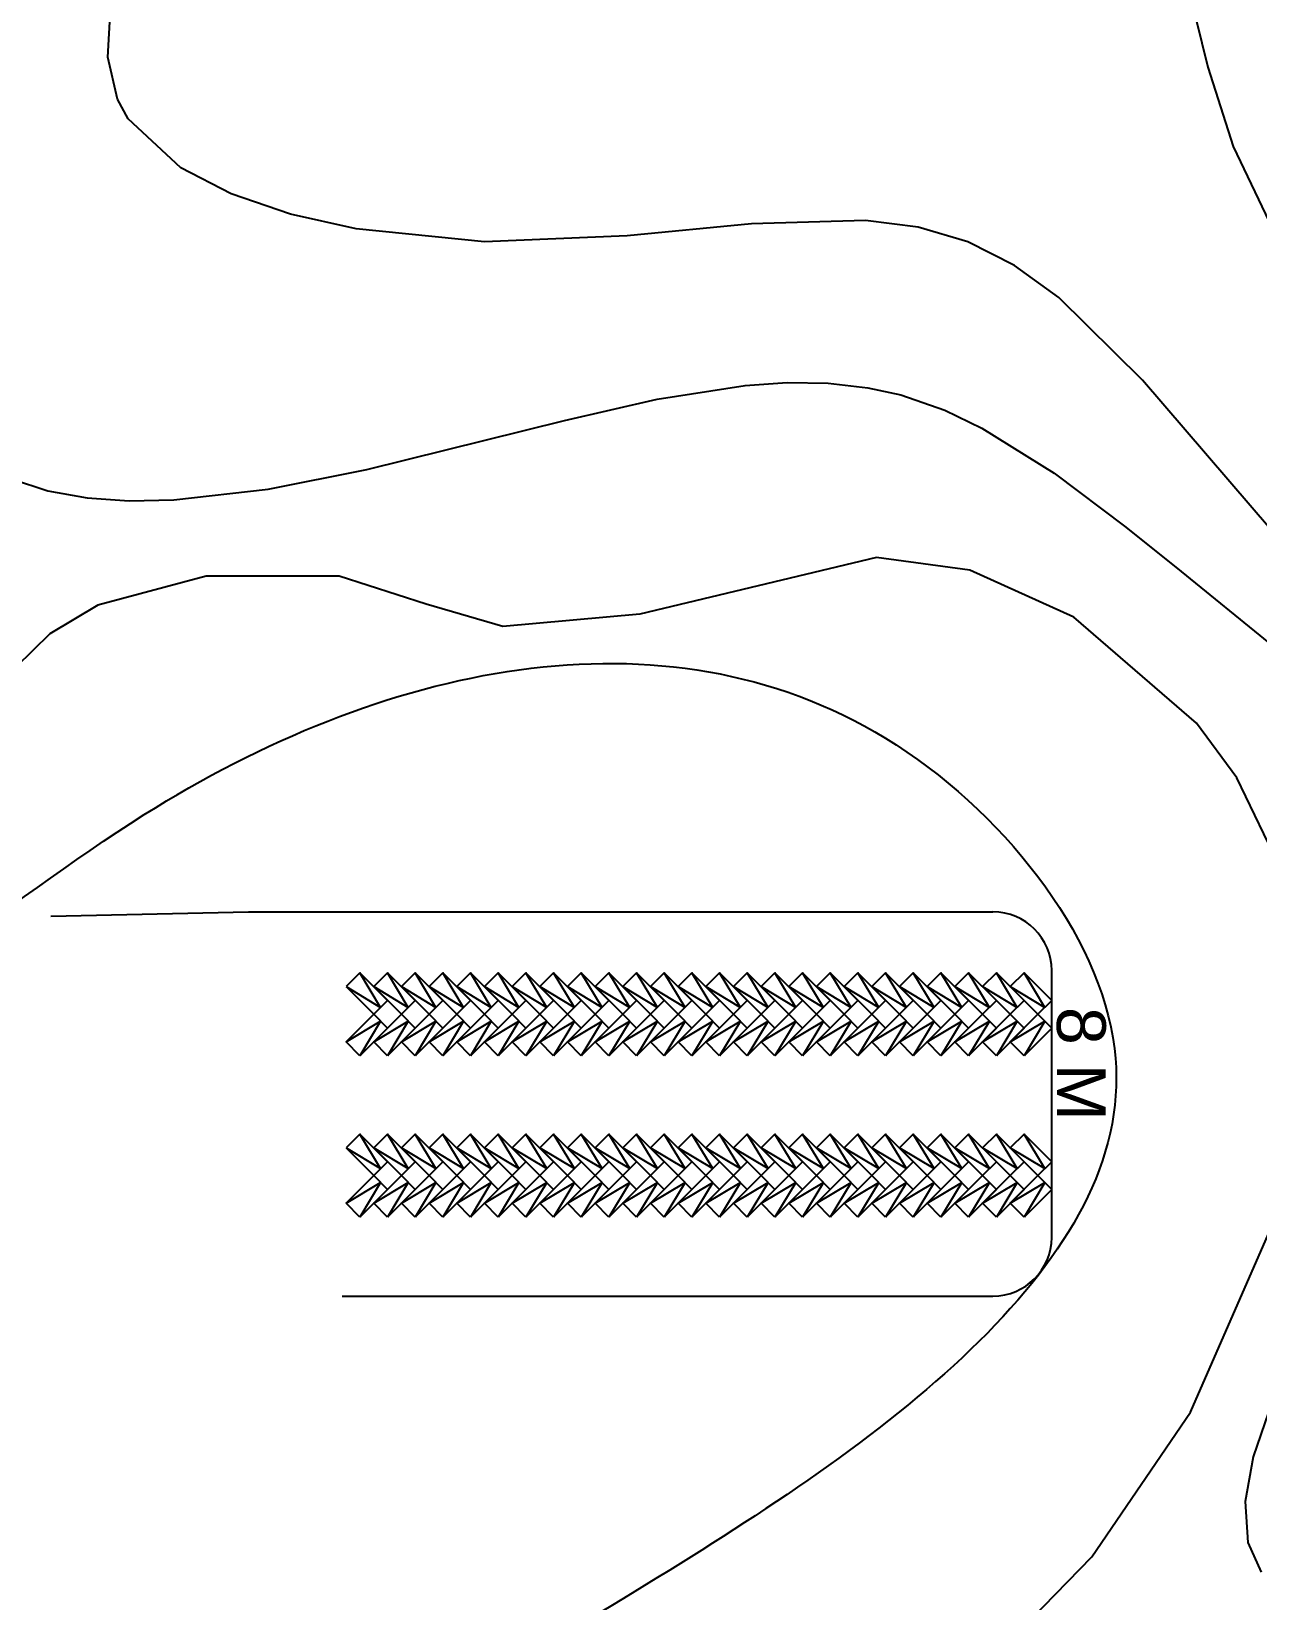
# Model space of a CAD drawing. Header units: millimetres. Extents: x 586 to 1010, y 369 to 668.
# Drawn here: x 830.4 to 893, y 434.5 to 514.7 of the extents above; entities that cross this region are included whole.
import ezdxf

# ---------------------------------------------------------------- set-up
doc = ezdxf.new("R2010")
doc.units = ezdxf.units.MM
doc.styles.get("Standard").update_dxf_attribs({"font": 'arial.ttf'})

msp = doc.modelspace()

# ---------------------------------------------------------------- linework, layer by layer
at = {"lineweight": 25}
msp.add_line((831.379, 469.493), (841.475, 469.713), dxfattribs=at)
for p, q in [((841.475, 469.713), (879.521, 469.713)), ((882.521, 465.185), (882.521, 466.713)), ((847.166, 466.6), (846.459, 465.892)), ((848.58, 465.185), (847.166, 466.6)), ((848.226, 464.832), (847.166, 466.6)), ((848.58, 466.6), (847.873, 465.892)), ((849.994, 465.185), (848.58, 466.6)), ((849.641, 464.832), (848.58, 466.6)), ((849.994, 466.6), (849.287, 465.892)), ((851.408, 465.185), (849.994, 466.6)), ((851.055, 464.832), (849.994, 466.6)), ((851.408, 466.6), (850.701, 465.892)), ((852.823, 465.185), (851.408, 466.6)), ((852.469, 464.832), (851.408, 466.6)), ((852.823, 466.6), (852.116, 465.892)), ((854.237, 465.185), (852.823, 466.6)), ((853.883, 464.832), (852.823, 466.6)), ((854.237, 466.6), (853.53, 465.892)), ((855.651, 465.185), (854.237, 466.6)), ((855.297, 464.832), (854.237, 466.6)), ((855.651, 466.6), (854.944, 465.892)), ((857.065, 465.185), (855.651, 466.6)), ((856.712, 464.832), (855.651, 466.6)), ((857.065, 466.6), (856.358, 465.892)), ((858.479, 465.185), (857.065, 466.6)), ((858.126, 464.832), (857.065, 466.6)), ((858.479, 466.6), (857.772, 465.892)), ((859.894, 465.185), (858.479, 466.6)), ((859.54, 464.832), (858.479, 466.6)), ((859.894, 466.6), (859.187, 465.892)), ((861.308, 465.185), (859.894, 466.6)), ((860.954, 464.832), (859.894, 466.6)), ((861.308, 466.6), (860.601, 465.892)), ((862.722, 465.185), (861.308, 466.6)), ((862.369, 464.832), (861.308, 466.6)), ((862.722, 466.6), (862.015, 465.892)), ((864.136, 465.185), (862.722, 466.6)), ((863.783, 464.832), (862.722, 466.6)), ((864.136, 466.6), (863.429, 465.892)), ((865.551, 465.185), (864.136, 466.6)), ((865.197, 464.832), (864.136, 466.6)), ((865.551, 466.6), (864.843, 465.892)), ((866.965, 465.185), (865.551, 466.6)), ((866.611, 464.832), (865.551, 466.6)), ((866.965, 466.6), (866.258, 465.892)), ((868.379, 465.185), (866.965, 466.6)), ((868.025, 464.832), (866.965, 466.6)), ((868.379, 466.6), (867.672, 465.892)), ((869.793, 465.185), (868.379, 466.6)), ((869.44, 464.832), (868.379, 466.6)), ((869.793, 466.6), (869.086, 465.892)), ((871.207, 465.185), (869.793, 466.6)), ((870.854, 464.832), (869.793, 466.6)), ((871.207, 466.6), (870.5, 465.892)), ((872.622, 465.185), (871.207, 466.6)), ((872.268, 464.832), (871.207, 466.6)), ((872.622, 466.6), (871.914, 465.892)), ((874.036, 465.185), (872.622, 466.6)), ((873.682, 464.832), (872.622, 466.6)), ((874.036, 466.6), (873.329, 465.892)), ((875.45, 465.185), (874.036, 466.6)), ((875.096, 464.832), (874.036, 466.6)), ((875.45, 466.6), (874.743, 465.892)), ((876.864, 465.185), (875.45, 466.6)), ((876.511, 464.832), (875.45, 466.6)), ((876.864, 466.6), (876.157, 465.892)), ((878.278, 465.185), (876.864, 466.6)), ((877.925, 464.832), (876.864, 466.6)), ((878.278, 466.6), (877.571, 465.892)), ((879.693, 465.185), (878.278, 466.6)), ((879.339, 464.832), (878.278, 466.6)), ((879.693, 466.6), (878.986, 465.892)), ((881.107, 465.185), (879.693, 466.6)), ((880.753, 464.832), (879.693, 466.6)), ((881.107, 466.6), (880.4, 465.892)), ((882.521, 465.185), (881.107, 466.6)), ((882.168, 464.832), (881.107, 466.6)), ((846.459, 465.892), (847.873, 464.478)), ((846.459, 465.892), (848.226, 464.832)), ((847.873, 465.892), (849.287, 464.478)), ((847.873, 465.892), (849.641, 464.832)), ((847.873, 464.478), (848.58, 465.185)), ((849.287, 465.892), (850.701, 464.478)), ((849.287, 465.892), (851.055, 464.832)), ((849.287, 464.478), (849.994, 465.185)), ((850.701, 465.892), (852.116, 464.478)), ((850.701, 465.892), (852.469, 464.832)), ((850.701, 464.478), (851.408, 465.185)), ((852.116, 465.892), (853.53, 464.478)), ((852.116, 465.892), (853.883, 464.832)), ((852.116, 464.478), (852.823, 465.185)), ((853.53, 465.892), (854.944, 464.478)), ((853.53, 465.892), (855.297, 464.832)), ((853.53, 464.478), (854.237, 465.185)), ((854.944, 465.892), (856.358, 464.478)), ((854.944, 465.892), (856.712, 464.832)), ((854.944, 464.478), (855.651, 465.185)), ((856.358, 465.892), (857.772, 464.478)), ((856.358, 465.892), (858.126, 464.832)), ((856.358, 464.478), (857.065, 465.185)), ((857.772, 465.892), (859.187, 464.478)), ((857.772, 465.892), (859.54, 464.832)), ((857.772, 464.478), (858.479, 465.185)), ((859.187, 465.892), (860.601, 464.478)), ((859.187, 465.892), (860.954, 464.832)), ((859.187, 464.478), (859.894, 465.185)), ((860.601, 465.892), (862.015, 464.478)), ((860.601, 465.892), (862.369, 464.832)), ((860.601, 464.478), (861.308, 465.185)), ((862.015, 465.892), (863.429, 464.478)), ((862.015, 465.892), (863.783, 464.832)), ((862.015, 464.478), (862.722, 465.185)), ((863.429, 465.892), (864.843, 464.478)), ((863.429, 465.892), (865.197, 464.832)), ((863.429, 464.478), (864.136, 465.185)), ((864.843, 465.892), (866.258, 464.478)), ((864.843, 465.892), (866.611, 464.832)), ((864.843, 464.478), (865.551, 465.185)), ((866.258, 465.892), (867.672, 464.478)), ((866.258, 465.892), (868.025, 464.832)), ((866.258, 464.478), (866.965, 465.185)), ((867.672, 465.892), (869.086, 464.478)), ((867.672, 465.892), (869.44, 464.832)), ((867.672, 464.478), (868.379, 465.185)), ((869.086, 465.892), (870.5, 464.478)), ((869.086, 465.892), (870.854, 464.832)), ((869.086, 464.478), (869.793, 465.185)), ((870.5, 465.892), (871.914, 464.478)), ((870.5, 465.892), (872.268, 464.832)), ((870.5, 464.478), (871.207, 465.185)), ((871.914, 465.892), (873.329, 464.478)), ((871.914, 465.892), (873.682, 464.832)), ((871.914, 464.478), (872.622, 465.185)), ((873.329, 465.892), (874.743, 464.478)), ((873.329, 465.892), (875.096, 464.832)), ((873.329, 464.478), (874.036, 465.185)), ((874.743, 465.892), (876.157, 464.478)), ((874.743, 465.892), (876.511, 464.832)), ((874.743, 464.478), (875.45, 465.185)), ((876.157, 465.892), (877.571, 464.478)), ((876.157, 465.892), (877.925, 464.832)), ((876.157, 464.478), (876.864, 465.185)), ((877.571, 465.892), (878.986, 464.478)), ((877.571, 465.892), (879.339, 464.832)), ((877.571, 464.478), (878.278, 465.185)), ((878.986, 465.892), (880.4, 464.478)), ((878.986, 465.892), (880.753, 464.832)), ((878.986, 464.478), (879.693, 465.185)), ((880.4, 465.892), (881.814, 464.478)), ((880.4, 465.892), (882.168, 464.832)), ((880.4, 464.478), (881.107, 465.185)), ((881.814, 464.478), (882.521, 465.185)), ((882.521, 453.079), (882.521, 465.185)), ((846.459, 463.064), (847.873, 464.478)), ((847.873, 464.478), (848.58, 463.771)), ((847.873, 463.064), (849.287, 464.478)), ((849.287, 464.478), (849.994, 463.771)), ((849.287, 463.064), (850.701, 464.478)), ((850.701, 464.478), (851.408, 463.771)), ((850.701, 463.064), (852.116, 464.478)), ((852.116, 464.478), (852.823, 463.771)), ((852.116, 463.064), (853.53, 464.478)), ((853.53, 464.478), (854.237, 463.771)), ((853.53, 463.064), (854.944, 464.478)), ((854.944, 464.478), (855.651, 463.771)), ((854.944, 463.064), (856.358, 464.478)), ((856.358, 464.478), (857.065, 463.771)), ((856.358, 463.064), (857.772, 464.478)), ((857.772, 464.478), (858.479, 463.771)), ((857.772, 463.064), (859.187, 464.478)), ((859.187, 464.478), (859.894, 463.771)), ((859.187, 463.064), (860.601, 464.478)), ((860.601, 464.478), (861.308, 463.771)), ((860.601, 463.064), (862.015, 464.478)), ((862.015, 464.478), (862.722, 463.771)), ((862.015, 463.064), (863.429, 464.478)), ((863.429, 464.478), (864.136, 463.771)), ((863.429, 463.064), (864.843, 464.478)), ((864.843, 464.478), (865.551, 463.771)), ((864.843, 463.064), (866.258, 464.478)), ((866.258, 464.478), (866.965, 463.771)), ((866.258, 463.064), (867.672, 464.478)), ((867.672, 464.478), (868.379, 463.771)), ((867.672, 463.064), (869.086, 464.478)), ((869.086, 464.478), (869.793, 463.771)), ((869.086, 463.064), (870.5, 464.478)), ((870.5, 464.478), (871.207, 463.771)), ((870.5, 463.064), (871.914, 464.478)), ((871.914, 464.478), (872.622, 463.771)), ((871.914, 463.064), (873.329, 464.478)), ((873.329, 464.478), (874.036, 463.771)), ((873.329, 463.064), (874.743, 464.478)), ((874.743, 464.478), (875.45, 463.771)), ((874.743, 463.064), (876.157, 464.478)), ((876.157, 464.478), (876.864, 463.771)), ((876.157, 463.064), (877.571, 464.478)), ((877.571, 464.478), (878.278, 463.771)), ((877.571, 463.064), (878.986, 464.478)), ((878.986, 464.478), (879.693, 463.771)), ((878.986, 463.064), (880.4, 464.478)), ((880.4, 464.478), (881.107, 463.771)), ((880.4, 463.064), (881.814, 464.478)), ((881.814, 464.478), (882.521, 463.771)), ((846.459, 463.064), (848.226, 464.125)), ((848.226, 464.125), (847.166, 462.357)), ((848.58, 463.771), (847.166, 462.357)), ((847.873, 463.064), (849.641, 464.125)), ((849.641, 464.125), (848.58, 462.357)), ((849.994, 463.771), (848.58, 462.357)), ((849.287, 463.064), (851.055, 464.125)), ((851.055, 464.125), (849.994, 462.357)), ((851.408, 463.771), (849.994, 462.357)), ((850.701, 463.064), (852.469, 464.125)), ((852.469, 464.125), (851.408, 462.357)), ((852.823, 463.771), (851.408, 462.357)), ((852.116, 463.064), (853.883, 464.125)), ((853.883, 464.125), (852.823, 462.357)), ((854.237, 463.771), (852.823, 462.357)), ((853.53, 463.064), (855.297, 464.125)), ((855.297, 464.125), (854.237, 462.357)), ((855.651, 463.771), (854.237, 462.357)), ((854.944, 463.064), (856.712, 464.125)), ((856.712, 464.125), (855.651, 462.357)), ((857.065, 463.771), (855.651, 462.357)), ((856.358, 463.064), (858.126, 464.125)), ((858.126, 464.125), (857.065, 462.357)), ((858.479, 463.771), (857.065, 462.357)), ((857.772, 463.064), (859.54, 464.125)), ((859.54, 464.125), (858.479, 462.357)), ((859.894, 463.771), (858.479, 462.357)), ((859.187, 463.064), (860.954, 464.125)), ((860.954, 464.125), (859.894, 462.357)), ((861.308, 463.771), (859.894, 462.357)), ((860.601, 463.064), (862.369, 464.125)), ((862.369, 464.125), (861.308, 462.357)), ((862.722, 463.771), (861.308, 462.357)), ((862.015, 463.064), (863.783, 464.125)), ((863.783, 464.125), (862.722, 462.357)), ((864.136, 463.771), (862.722, 462.357)), ((863.429, 463.064), (865.197, 464.125)), ((865.197, 464.125), (864.136, 462.357)), ((865.551, 463.771), (864.136, 462.357)), ((864.843, 463.064), (866.611, 464.125)), ((866.611, 464.125), (865.551, 462.357)), ((866.965, 463.771), (865.551, 462.357)), ((866.258, 463.064), (868.025, 464.125)), ((868.025, 464.125), (866.965, 462.357)), ((868.379, 463.771), (866.965, 462.357)), ((867.672, 463.064), (869.44, 464.125)), ((869.44, 464.125), (868.379, 462.357)), ((869.793, 463.771), (868.379, 462.357)), ((869.086, 463.064), (870.854, 464.125)), ((870.854, 464.125), (869.793, 462.357)), ((871.207, 463.771), (869.793, 462.357)), ((870.5, 463.064), (872.268, 464.125)), ((872.268, 464.125), (871.207, 462.357)), ((872.622, 463.771), (871.207, 462.357)), ((871.914, 463.064), (873.682, 464.125)), ((873.682, 464.125), (872.622, 462.357)), ((874.036, 463.771), (872.622, 462.357)), ((873.329, 463.064), (875.096, 464.125)), ((875.096, 464.125), (874.036, 462.357)), ((875.45, 463.771), (874.036, 462.357)), ((874.743, 463.064), (876.511, 464.125)), ((876.511, 464.125), (875.45, 462.357)), ((876.864, 463.771), (875.45, 462.357)), ((876.157, 463.064), (877.925, 464.125)), ((877.925, 464.125), (876.864, 462.357)), ((878.278, 463.771), (876.864, 462.357)), ((877.571, 463.064), (879.339, 464.125)), ((879.339, 464.125), (878.278, 462.357)), ((879.693, 463.771), (878.278, 462.357)), ((878.986, 463.064), (880.753, 464.125)), ((880.753, 464.125), (879.693, 462.357)), ((881.107, 463.771), (879.693, 462.357)), ((880.4, 463.064), (882.168, 464.125)), ((882.168, 464.125), (881.107, 462.357)), ((882.521, 463.771), (881.107, 462.357)), ((847.166, 462.357), (846.459, 463.064)), ((848.58, 462.357), (847.873, 463.064)), ((849.994, 462.357), (849.287, 463.064)), ((851.408, 462.357), (850.701, 463.064)), ((852.823, 462.357), (852.116, 463.064)), ((854.237, 462.357), (853.53, 463.064)), ((855.651, 462.357), (854.944, 463.064)), ((857.065, 462.357), (856.358, 463.064)), ((858.479, 462.357), (857.772, 463.064)), ((859.894, 462.357), (859.187, 463.064)), ((861.308, 462.357), (860.601, 463.064)), ((862.722, 462.357), (862.015, 463.064)), ((864.136, 462.357), (863.429, 463.064)), ((865.551, 462.357), (864.843, 463.064)), ((866.965, 462.357), (866.258, 463.064)), ((868.379, 462.357), (867.672, 463.064)), ((869.793, 462.357), (869.086, 463.064)), ((871.207, 462.357), (870.5, 463.064)), ((872.622, 462.357), (871.914, 463.064)), ((874.036, 462.357), (873.329, 463.064)), ((875.45, 462.357), (874.743, 463.064)), ((876.864, 462.357), (876.157, 463.064)), ((878.278, 462.357), (877.571, 463.064)), ((879.693, 462.357), (878.986, 463.064)), ((881.107, 462.357), (880.4, 463.064)), ((847.166, 458.357), (846.459, 457.65)), ((848.58, 456.943), (847.166, 458.357)), ((848.226, 456.589), (847.166, 458.357)), ((848.58, 458.357), (847.873, 457.65)), ((849.994, 456.943), (848.58, 458.357)), ((849.641, 456.589), (848.58, 458.357)), ((849.994, 458.357), (849.287, 457.65)), ((851.408, 456.943), (849.994, 458.357)), ((851.055, 456.589), (849.994, 458.357)), ((851.408, 458.357), (850.701, 457.65)), ((852.823, 456.943), (851.408, 458.357)), ((852.469, 456.589), (851.408, 458.357)), ((852.823, 458.357), (852.116, 457.65)), ((854.237, 456.943), (852.823, 458.357)), ((853.883, 456.589), (852.823, 458.357)), ((854.237, 458.357), (853.53, 457.65)), ((855.651, 456.943), (854.237, 458.357)), ((855.297, 456.589), (854.237, 458.357)), ((855.651, 458.357), (854.944, 457.65)), ((857.065, 456.943), (855.651, 458.357)), ((856.712, 456.589), (855.651, 458.357)), ((857.065, 458.357), (856.358, 457.65)), ((858.479, 456.943), (857.065, 458.357)), ((858.126, 456.589), (857.065, 458.357)), ((858.479, 458.357), (857.772, 457.65)), ((859.894, 456.943), (858.479, 458.357)), ((859.54, 456.589), (858.479, 458.357)), ((859.894, 458.357), (859.187, 457.65)), ((861.308, 456.943), (859.894, 458.357)), ((860.954, 456.589), (859.894, 458.357)), ((861.308, 458.357), (860.601, 457.65)), ((862.722, 456.943), (861.308, 458.357)), ((862.369, 456.589), (861.308, 458.357)), ((862.722, 458.357), (862.015, 457.65)), ((864.136, 456.943), (862.722, 458.357)), ((863.783, 456.589), (862.722, 458.357)), ((864.136, 458.357), (863.429, 457.65)), ((865.551, 456.943), (864.136, 458.357)), ((865.197, 456.589), (864.136, 458.357)), ((865.551, 458.357), (864.843, 457.65)), ((866.965, 456.943), (865.551, 458.357)), ((866.611, 456.589), (865.551, 458.357)), ((866.965, 458.357), (866.258, 457.65)), ((868.379, 456.943), (866.965, 458.357)), ((868.025, 456.589), (866.965, 458.357)), ((868.379, 458.357), (867.672, 457.65)), ((869.793, 456.943), (868.379, 458.357)), ((869.44, 456.589), (868.379, 458.357)), ((869.793, 458.357), (869.086, 457.65)), ((871.207, 456.943), (869.793, 458.357)), ((870.854, 456.589), (869.793, 458.357)), ((871.207, 458.357), (870.5, 457.65)), ((872.622, 456.943), (871.207, 458.357)), ((872.268, 456.589), (871.207, 458.357)), ((872.622, 458.357), (871.914, 457.65)), ((874.036, 456.943), (872.622, 458.357)), ((873.682, 456.589), (872.622, 458.357)), ((874.036, 458.357), (873.329, 457.65)), ((875.45, 456.943), (874.036, 458.357)), ((875.096, 456.589), (874.036, 458.357)), ((875.45, 458.357), (874.743, 457.65)), ((876.864, 456.943), (875.45, 458.357)), ((876.511, 456.589), (875.45, 458.357)), ((876.864, 458.357), (876.157, 457.65)), ((878.278, 456.943), (876.864, 458.357)), ((877.925, 456.589), (876.864, 458.357)), ((878.278, 458.357), (877.571, 457.65)), ((879.693, 456.943), (878.278, 458.357)), ((879.339, 456.589), (878.278, 458.357)), ((879.693, 458.357), (878.986, 457.65)), ((881.107, 456.943), (879.693, 458.357)), ((880.753, 456.589), (879.693, 458.357)), ((881.107, 458.357), (880.4, 457.65)), ((882.521, 456.943), (881.107, 458.357)), ((882.168, 456.589), (881.107, 458.357)), ((846.459, 457.65), (847.873, 456.236)), ((846.459, 457.65), (848.226, 456.589)), ((847.873, 457.65), (849.287, 456.236)), ((847.873, 457.65), (849.641, 456.589)), ((849.287, 457.65), (850.701, 456.236)), ((849.287, 457.65), (851.055, 456.589)), ((850.701, 457.65), (852.116, 456.236)), ((850.701, 457.65), (852.469, 456.589)), ((852.116, 457.65), (853.53, 456.236)), ((852.116, 457.65), (853.883, 456.589)), ((853.53, 457.65), (854.944, 456.236)), ((853.53, 457.65), (855.297, 456.589)), ((854.944, 457.65), (856.358, 456.236)), ((854.944, 457.65), (856.712, 456.589)), ((856.358, 457.65), (857.772, 456.236)), ((856.358, 457.65), (858.126, 456.589)), ((857.772, 457.65), (859.187, 456.236)), ((857.772, 457.65), (859.54, 456.589)), ((859.187, 457.65), (860.601, 456.236)), ((859.187, 457.65), (860.954, 456.589)), ((860.601, 457.65), (862.015, 456.236)), ((860.601, 457.65), (862.369, 456.589)), ((862.015, 457.65), (863.429, 456.236)), ((862.015, 457.65), (863.783, 456.589)), ((863.429, 457.65), (864.843, 456.236)), ((863.429, 457.65), (865.197, 456.589)), ((864.843, 457.65), (866.258, 456.236)), ((864.843, 457.65), (866.611, 456.589)), ((866.258, 457.65), (867.672, 456.236)), ((866.258, 457.65), (868.025, 456.589)), ((867.672, 457.65), (869.086, 456.236)), ((867.672, 457.65), (869.44, 456.589)), ((869.086, 457.65), (870.5, 456.236)), ((869.086, 457.65), (870.854, 456.589)), ((870.5, 457.65), (871.914, 456.236)), ((870.5, 457.65), (872.268, 456.589)), ((871.914, 457.65), (873.329, 456.236)), ((871.914, 457.65), (873.682, 456.589)), ((873.329, 457.65), (874.743, 456.236)), ((873.329, 457.65), (875.096, 456.589)), ((874.743, 457.65), (876.157, 456.236)), ((874.743, 457.65), (876.511, 456.589)), ((876.157, 457.65), (877.571, 456.236)), ((876.157, 457.65), (877.925, 456.589)), ((877.571, 457.65), (878.986, 456.236)), ((877.571, 457.65), (879.339, 456.589)), ((878.986, 457.65), (880.4, 456.236)), ((878.986, 457.65), (880.753, 456.589)), ((880.4, 457.65), (881.814, 456.236)), ((880.4, 457.65), (882.168, 456.589)), ((847.873, 456.236), (848.58, 456.943)), ((849.287, 456.236), (849.994, 456.943)), ((850.701, 456.236), (851.408, 456.943)), ((852.116, 456.236), (852.823, 456.943)), ((853.53, 456.236), (854.237, 456.943)), ((854.944, 456.236), (855.651, 456.943)), ((856.358, 456.236), (857.065, 456.943)), ((857.772, 456.236), (858.479, 456.943)), ((859.187, 456.236), (859.894, 456.943)), ((860.601, 456.236), (861.308, 456.943)), ((862.015, 456.236), (862.722, 456.943)), ((863.429, 456.236), (864.136, 456.943)), ((864.843, 456.236), (865.551, 456.943)), ((866.258, 456.236), (866.965, 456.943)), ((867.672, 456.236), (868.379, 456.943)), ((869.086, 456.236), (869.793, 456.943)), ((870.5, 456.236), (871.207, 456.943)), ((871.914, 456.236), (872.622, 456.943)), ((873.329, 456.236), (874.036, 456.943)), ((874.743, 456.236), (875.45, 456.943)), ((876.157, 456.236), (876.864, 456.943)), ((877.571, 456.236), (878.278, 456.943)), ((878.986, 456.236), (879.693, 456.943)), ((880.4, 456.236), (881.107, 456.943)), ((881.814, 456.236), (882.521, 456.943)), ((846.459, 454.821), (847.873, 456.236)), ((846.459, 454.821), (848.226, 455.882)), ((848.226, 455.882), (847.166, 454.114)), ((848.58, 455.528), (847.166, 454.114)), ((847.873, 456.236), (848.58, 455.528)), ((847.873, 454.821), (849.287, 456.236)), ((847.873, 454.821), (849.641, 455.882)), ((849.641, 455.882), (848.58, 454.114)), ((849.994, 455.528), (848.58, 454.114)), ((849.287, 456.236), (849.994, 455.528)), ((849.287, 454.821), (850.701, 456.236)), ((849.287, 454.821), (851.055, 455.882)), ((851.055, 455.882), (849.994, 454.114)), ((851.408, 455.528), (849.994, 454.114)), ((850.701, 456.236), (851.408, 455.528)), ((850.701, 454.821), (852.116, 456.236)), ((850.701, 454.821), (852.469, 455.882)), ((852.469, 455.882), (851.408, 454.114)), ((852.823, 455.528), (851.408, 454.114)), ((852.116, 456.236), (852.823, 455.528)), ((852.116, 454.821), (853.53, 456.236)), ((852.116, 454.821), (853.883, 455.882)), ((853.883, 455.882), (852.823, 454.114)), ((854.237, 455.528), (852.823, 454.114)), ((853.53, 456.236), (854.237, 455.528)), ((853.53, 454.821), (854.944, 456.236)), ((853.53, 454.821), (855.297, 455.882)), ((855.297, 455.882), (854.237, 454.114)), ((855.651, 455.528), (854.237, 454.114)), ((854.944, 456.236), (855.651, 455.528)), ((854.944, 454.821), (856.358, 456.236)), ((854.944, 454.821), (856.712, 455.882)), ((856.712, 455.882), (855.651, 454.114)), ((857.065, 455.528), (855.651, 454.114)), ((856.358, 456.236), (857.065, 455.528)), ((856.358, 454.821), (857.772, 456.236)), ((856.358, 454.821), (858.126, 455.882)), ((858.126, 455.882), (857.065, 454.114)), ((858.479, 455.528), (857.065, 454.114)), ((857.772, 456.236), (858.479, 455.528)), ((857.772, 454.821), (859.187, 456.236)), ((857.772, 454.821), (859.54, 455.882)), ((859.54, 455.882), (858.479, 454.114)), ((859.894, 455.528), (858.479, 454.114)), ((859.187, 456.236), (859.894, 455.528)), ((859.187, 454.821), (860.601, 456.236)), ((859.187, 454.821), (860.954, 455.882)), ((860.954, 455.882), (859.894, 454.114)), ((861.308, 455.528), (859.894, 454.114)), ((860.601, 456.236), (861.308, 455.528)), ((860.601, 454.821), (862.015, 456.236)), ((860.601, 454.821), (862.369, 455.882)), ((862.369, 455.882), (861.308, 454.114)), ((862.722, 455.528), (861.308, 454.114)), ((862.015, 456.236), (862.722, 455.528)), ((862.015, 454.821), (863.429, 456.236)), ((862.015, 454.821), (863.783, 455.882)), ((863.783, 455.882), (862.722, 454.114)), ((864.136, 455.528), (862.722, 454.114)), ((863.429, 456.236), (864.136, 455.528)), ((863.429, 454.821), (864.843, 456.236)), ((863.429, 454.821), (865.197, 455.882)), ((865.197, 455.882), (864.136, 454.114)), ((865.551, 455.528), (864.136, 454.114)), ((864.843, 456.236), (865.551, 455.528)), ((864.843, 454.821), (866.258, 456.236)), ((864.843, 454.821), (866.611, 455.882)), ((866.611, 455.882), (865.551, 454.114)), ((866.965, 455.528), (865.551, 454.114)), ((866.258, 456.236), (866.965, 455.528)), ((866.258, 454.821), (867.672, 456.236)), ((866.258, 454.821), (868.025, 455.882)), ((868.025, 455.882), (866.965, 454.114)), ((868.379, 455.528), (866.965, 454.114)), ((867.672, 456.236), (868.379, 455.528)), ((867.672, 454.821), (869.086, 456.236)), ((867.672, 454.821), (869.44, 455.882)), ((869.44, 455.882), (868.379, 454.114)), ((869.793, 455.528), (868.379, 454.114)), ((869.086, 456.236), (869.793, 455.528)), ((869.086, 454.821), (870.5, 456.236)), ((869.086, 454.821), (870.854, 455.882)), ((870.854, 455.882), (869.793, 454.114)), ((871.207, 455.528), (869.793, 454.114)), ((870.5, 456.236), (871.207, 455.528)), ((870.5, 454.821), (871.914, 456.236)), ((870.5, 454.821), (872.268, 455.882)), ((872.268, 455.882), (871.207, 454.114)), ((872.622, 455.528), (871.207, 454.114)), ((871.914, 456.236), (872.622, 455.528)), ((871.914, 454.821), (873.329, 456.236)), ((871.914, 454.821), (873.682, 455.882)), ((873.682, 455.882), (872.622, 454.114)), ((874.036, 455.528), (872.622, 454.114)), ((873.329, 456.236), (874.036, 455.528)), ((873.329, 454.821), (874.743, 456.236)), ((873.329, 454.821), (875.096, 455.882)), ((875.096, 455.882), (874.036, 454.114)), ((875.45, 455.528), (874.036, 454.114)), ((874.743, 456.236), (875.45, 455.528)), ((874.743, 454.821), (876.157, 456.236)), ((874.743, 454.821), (876.511, 455.882)), ((876.511, 455.882), (875.45, 454.114)), ((876.864, 455.528), (875.45, 454.114)), ((876.157, 456.236), (876.864, 455.528)), ((876.157, 454.821), (877.571, 456.236)), ((876.157, 454.821), (877.925, 455.882)), ((877.925, 455.882), (876.864, 454.114)), ((878.278, 455.528), (876.864, 454.114)), ((877.571, 456.236), (878.278, 455.528)), ((877.571, 454.821), (878.986, 456.236)), ((877.571, 454.821), (879.339, 455.882)), ((879.339, 455.882), (878.278, 454.114)), ((879.693, 455.528), (878.278, 454.114)), ((878.986, 456.236), (879.693, 455.528)), ((878.986, 454.821), (880.4, 456.236)), ((878.986, 454.821), (880.753, 455.882)), ((880.753, 455.882), (879.693, 454.114)), ((881.107, 455.528), (879.693, 454.114)), ((880.4, 456.236), (881.107, 455.528)), ((880.4, 454.821), (881.814, 456.236)), ((880.4, 454.821), (882.168, 455.882)), ((882.168, 455.882), (881.107, 454.114)), ((882.521, 455.528), (881.107, 454.114)), ((881.814, 456.236), (882.521, 455.528)), ((847.166, 454.114), (846.459, 454.821)), ((848.58, 454.114), (847.873, 454.821)), ((849.994, 454.114), (849.287, 454.821)), ((851.408, 454.114), (850.701, 454.821)), ((852.823, 454.114), (852.116, 454.821)), ((854.237, 454.114), (853.53, 454.821)), ((855.651, 454.114), (854.944, 454.821)), ((857.065, 454.114), (856.358, 454.821)), ((858.479, 454.114), (857.772, 454.821)), ((859.894, 454.114), (859.187, 454.821)), ((861.308, 454.114), (860.601, 454.821)), ((862.722, 454.114), (862.015, 454.821)), ((864.136, 454.114), (863.429, 454.821)), ((865.551, 454.114), (864.843, 454.821)), ((866.965, 454.114), (866.258, 454.821)), ((868.379, 454.114), (867.672, 454.821)), ((869.793, 454.114), (869.086, 454.821)), ((871.207, 454.114), (870.5, 454.821)), ((872.622, 454.114), (871.914, 454.821)), ((874.036, 454.114), (873.329, 454.821)), ((875.45, 454.114), (874.743, 454.821)), ((876.864, 454.114), (876.157, 454.821)), ((878.278, 454.114), (877.571, 454.821)), ((879.693, 454.114), (878.986, 454.821)), ((881.107, 454.114), (880.4, 454.821)), ((846.255, 450.079), (879.521, 450.079))]:
    msp.add_line(p, q)
at = {"color": 254, "lineweight": 25}
for points in [[(888.972, 519.114), (890.505, 512.877), (891.804, 508.818), (895.666, 500.736)], [(894.841, 487.947), (887.161, 496.886), (882.884, 501.1), (880.625, 502.738), (878.239, 503.954), (878.239, 503.954), (875.698, 504.697), (873.003, 505.035), (867.18, 504.878), (860.834, 504.256), (853.54, 503.954), (846.972, 504.611), (843.625, 505.37), (840.59, 506.412), (838.01, 507.737), (835.318, 510.237), (834.782, 511.235), (834.282, 513.395), (834.417, 515.8)], [(829.367, 491.842), (831.214, 491.235), (833.225, 490.871), (835.377, 490.723), (837.649, 490.765), (842.47, 491.317), (847.519, 492.316), (857.62, 494.823), (862.366, 495.913), (866.851, 496.616), (869.001, 496.759), (871.094, 496.727), (873.132, 496.495), (874.806, 496.125), (877.054, 495.342), (878.95, 494.437), (882.656, 492.129), (886.308, 489.375), (889.137, 487.107), (893.618, 483.458)], [(893.599, 444.152), (892.815, 441.861), (892.401, 439.584), (892.538, 437.487), (893.222, 435.977)]]:
    msp.add_lwpolyline(points, dxfattribs=at)
at = {"color": 4, "lineweight": 25}
for points in [[(894.283, 471.798), (891.984, 476.569), (889.927, 479.348), (883.653, 484.768), (878.332, 487.165), (873.563, 487.821), (861.468, 484.929), (854.465, 484.291), (850.556, 485.433), (846.11, 486.864), (839.318, 486.864), (833.78, 485.379), (831.313, 483.926), (829.589, 482.223)], [(893.229, 427.139), (890.085, 423.596), (883.922, 417.487), (876.749, 412.162), (872.515, 410.831), (868.129, 410.904), (863.562, 411.419), (859.509, 411.567), (857.879, 412.006), (854.954, 414.87), (854.559, 417.606), (854.954, 419.166), (857.66, 421.999), (861.78, 423.722), (874.256, 427.782), (877.775, 429.775), (884.57, 436.753), (889.607, 444.151), (894.196, 454.615)]]:
    msp.add_lwpolyline(points, dxfattribs=at)
for centre, start, end in [((879.521, 466.713), 0, 90), ((879.521, 453.079), 270, 0)]:
    msp.add_arc(centre, 3, start, end)
at = {"color": 254, "lineweight": 25}
for points in [[(671.712, 620.709), (706.735, 621.773), (754.26, 613.83), (814.661, 600.148), (855.757, 598.01), (895.067, 567.065), (920.01, 542.018), (952.008, 521.248), (977.223, 504.653), (979.635, 479.234), (986.344, 463.855), (988.798, 462.385)], [(654.944, 595.472), (670.267, 587.317), (714.302, 595.165), (787.089, 595.165), (819.394, 580.944), (821.03, 562.85), (813.491, 552.788), (808.734, 539.671), (796.407, 534.706), (791.022, 527.249), (791.022, 507.547), (797.301, 476.527), (814.975, 463.89), (836.148, 474.682), (874.022, 478.588), (885.729, 462.733), (863.004, 436.079), (845.789, 420.685), (845.104, 408.675)]]:
    msp.add_spline(points, degree=3, dxfattribs=at)

# ---------------------------------------------------------------- texts
at = {"color": 7, "lineweight": 25, "insert": (885.287, 464.856), "char_height": 2.5, "attachment_point": 1, "rotation": 270}
msp.add_mtext_dynamic_manual_height_columns('8 M', width=21.90154, gutter_width=12.5, heights=[0], dxfattribs=at)

doc.saveas('drawing.dxf')
